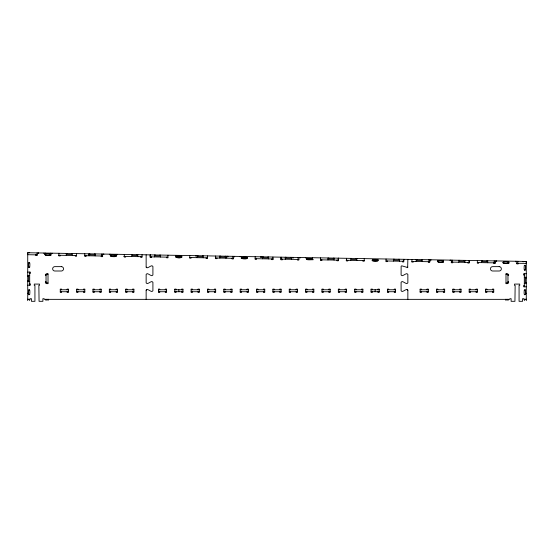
<?xml version="1.0" encoding="UTF-8"?>
<svg xmlns="http://www.w3.org/2000/svg" width="554" height="554" viewBox="0 0 554 554"><rect width="100%" height="100%" fill="white"/><g stroke="black" fill="none" stroke-linecap="round" stroke-linejoin="round"><path stroke-width="0.83" d="M146.145 299.354L146.145 290.178C147.17 287.346 151.9 293.627 152.911 290.788L152.911 282.277C151.9 279.431 147.156 285.726 146.145 282.879L146.145 274.375C147.156 271.529 151.9 277.817 152.911 274.971L152.911 266.467C151.9 263.621 147.156 269.916 146.145 267.07L146.145 254.812M407.855 259.383L407.661 267.534L401.747 265.816L401.138 266.225L401.096 274.971C402.1 277.817 406.844 271.529 407.855 274.375L407.855 282.879C406.844 285.726 402.1 279.431 401.096 282.277L401.096 290.788C402.1 293.627 406.83 287.346 407.855 290.178L407.855 299.354M35.761 254.847L35.754 255.505L37.063 255.526L37.076 252.908M36.1 254.854L36.107 254.362M38.087 253.413L38.094 252.929M38.378 253.42L38.385 252.929M43.939 253.517L43.946 253.026M45.255 253.053C42.561 256.391 53.156 256.038 50.809 254.134C42.797 252.285 42.776 256.717 50.996 255.117M50.67 255.11L50.691 254.127L45.262 254.037M50.698 253.635L50.705 253.143M52.007 253.663L52.014 253.171M58.883 253.289L58.862 255.906L60.171 255.927L60.185 255.276M66.265 255.38L66.272 253.42M67.048 253.434L67.034 254.411L71.611 254.494L71.625 253.51M72.339 255.484L72.373 253.524M75.289 255.539L75.282 256.19L76.59 256.218L76.632 253.6M84.79 253.739L84.762 256.357L86.071 256.377L86.085 255.726M89.021 255.449L89.049 253.815L89.042 255.775M89.824 253.829L89.81 254.812L94.388 254.888L94.402 253.912M95.15 253.919L95.115 255.886L95.17 254.251M101.188 255.99L101.181 256.647L102.49 256.668L102.504 254.051M101.52 255.996L101.534 255.505M101.548 254.521L101.555 254.037M103.508 254.556L103.522 254.064M103.806 254.563L103.813 254.071M109.367 254.66L109.373 254.168M110.682 254.196C107.988 257.534 118.584 257.181 116.229 255.276C108.702 253.372 107.85 257.762 116.098 256.253L116.111 255.269L110.662 255.172M116.125 254.778L116.132 254.286M117.434 254.798L117.441 254.314M124.311 254.431L124.29 257.049L125.599 257.07L125.613 256.419M131.693 256.523L131.7 254.563M132.475 254.57L132.454 255.553L137.039 255.636L137.053 254.653M137.794 256.627L137.801 254.667M140.716 256.682L140.709 257.333L142.011 257.354L142.059 254.743M150.217 254.882L150.182 256.848L167.924 257.153M150.238 254.882L150.189 257.499L151.498 257.52L151.512 256.869M154.448 256.592L154.476 254.958L154.469 256.918M155.252 254.972L155.231 255.955L159.815 256.031L159.829 255.048M160.542 257.028L160.577 255.062M166.615 257.132L166.609 257.783L167.91 257.811L167.959 255.193M176.137 255.339L176.103 257.298C184.247 259.106 183.699 254.681 176.027 256.322C173.707 258.192 183.658 258.566 181.594 256.087M177.945 257.333L177.959 256.841M178.845 257.347L178.845 256.363M189.78 255.574L189.717 258.192L191.026 258.212L191.04 257.562M195.936 256.336L195.95 255.678M197.127 257.665L197.134 255.699M197.91 255.713L197.896 256.696L202.473 256.779L202.487 255.796M203.228 257.769L203.235 255.809M206.143 257.825L206.13 258.476L207.438 258.496L207.487 255.879M215.651 256.024L215.617 258.642L216.926 258.663L216.939 258.012M219.883 257.735L219.91 256.1M219.903 258.06L219.938 256.1M220.686 256.114L220.672 257.098L225.249 257.174L225.263 256.19M226.011 256.204L225.977 258.171L226.032 256.537M227.216 256.883L227.23 256.225M227.867 256.89L227.881 256.239M232.043 258.275L232.029 258.926L233.338 258.953L233.359 256.336M232.375 258.282L232.382 257.79M232.403 256.807L232.41 256.315M234.363 256.841L234.37 256.35M234.654 256.848L234.661 256.357M240.214 256.945L240.221 256.454M241.523 257.132L241.496 258.441C249.314 260.394 249.432 255.775 241.516 257.458C239.473 259.535 246.599 258.199 246.98 258.531L246.973 257.229M255.159 256.717L255.145 259.334L256.454 259.355L256.467 258.697M256.142 258.697L256.149 258.206M260.699 257.465L260.712 256.814M261.349 257.478L261.363 256.821M262.548 258.808L262.554 256.841M263.323 256.855L263.309 257.839L267.887 257.922L267.907 256.938M268.648 258.912L268.655 256.952M271.571 258.96L271.557 259.618L272.866 259.639L272.914 257.021M281.037 259.127L281.072 257.167L281.044 259.784L282.353 259.805L282.367 259.154M285.303 258.877L285.331 257.243M285.324 259.203L285.358 257.243M286.099 257.257L286.086 258.233L290.663 258.316L290.684 257.333M291.425 259.314L291.459 257.347M292.63 258.026L292.644 257.368M293.288 258.032L293.301 257.381M297.47 259.417L297.456 260.068L298.765 260.089L298.779 257.478M297.803 259.424L297.81 258.933M297.823 257.949L297.837 257.458M299.79 257.984L299.797 257.492M300.081 257.991L300.088 257.499M305.642 258.088L305.649 257.596M306.951 258.275L306.923 259.584L313.356 259.694M312.408 259.674C314.547 257.672 307.332 258.856 306.971 258.6C304.825 260.602 312.047 259.424 312.408 259.674L312.408 257.714M320.586 257.859L320.572 260.477L321.881 260.498L321.888 259.84M321.569 259.84L321.576 259.348M327.968 259.951L327.975 257.984M328.751 257.998L328.737 258.981L333.314 259.057L333.328 258.081M334.041 260.055L334.104 258.095M336.998 260.103L336.984 260.761L338.293 260.782L338.342 258.164M338.286 260.131L338.321 258.164M346.465 260.269L346.499 258.309L346.472 260.927L347.78 260.948L347.787 260.297M350.744 260.345L350.751 258.386M351.527 258.399L351.513 259.376L356.09 259.459L356.111 258.476M356.818 260.449L356.88 258.489M362.898 260.56L362.884 261.211L364.193 261.232L364.241 258.621M372.406 259.417L372.378 260.726C380.183 262.679 380.252 258.053 372.399 259.743C370.252 261.751 377.475 260.56 377.835 260.816L377.863 259.507M375.106 260.775L375.127 259.791M386.048 259.002L386 261.62L387.308 261.64L387.315 260.982M393.395 261.093L393.43 259.127M394.178 259.14L394.164 260.124L398.741 260.2L398.755 259.224M399.496 261.197L399.503 259.23M402.426 261.246L402.412 261.904L403.721 261.924L403.769 259.307L403.714 261.273L386.013 260.962M411.941 259.452L411.899 262.07L413.208 262.09L413.215 261.44M416.172 261.488L416.179 259.528M416.954 259.535L416.94 260.519L421.518 260.602L421.532 259.618M422.245 261.592L422.307 259.632M428.325 261.703L428.311 262.354L429.62 262.374L429.634 259.757M428.651 261.703L428.664 261.218M428.678 260.235L428.685 259.743M430.645 260.269L430.652 259.778M430.936 260.276L430.943 259.784M437.799 260.56C435.79 262.991 445.61 262.921 443.366 260.989C435.354 259.14 435.333 263.566 443.553 261.966M443.228 261.959L443.255 260.325M450.125 260.609L450.132 260.117M450.485 260.615L450.492 260.124M451.441 260.138L451.427 262.762L452.736 262.783L452.743 262.125M452.424 262.118L452.431 261.633M452.445 260.65L452.459 260.158M458.823 262.229L458.857 260.269M459.605 260.283L459.585 261.266L464.169 261.343L464.183 260.366M464.896 262.34L464.958 260.373M467.853 262.388L467.839 263.046L469.148 263.067L469.19 260.449L469.134 262.409L451.081 262.097M477.347 260.595L477.326 263.212L478.635 263.233L478.642 262.575M481.599 262.631L481.606 260.664M482.382 260.678L482.361 261.661L486.945 261.744L486.959 260.761M487.7 262.734L487.735 260.775M493.746 262.845L493.739 263.496L495.047 263.517L495.061 260.899M494.078 262.845L494.085 262.361M494.106 261.377L494.113 260.886M496.065 261.412L496.079 260.92M496.363 261.412L496.37 260.927M508.655 263.102L508.683 261.467M515.545 261.751L515.559 261.259M515.913 261.758L515.919 261.266M516.868 261.28L516.854 263.898L518.163 263.926L518.17 263.268M517.845 263.261L517.858 262.769M517.872 261.793L517.879 261.301M523.128 261.883L523.135 261.391M146.145 290.185L146.685 289.541M28.704 262.825C30.415 260.83 29.791 266.806 29.687 267.187C27.984 269.175 28.607 263.205 28.704 262.825L29.687 262.825M29.687 294.444C27.984 296.438 28.607 290.462 28.704 290.081C30.415 288.094 29.791 294.07 29.687 294.444L28.379 294.444M524.313 265.553C526.016 263.559 525.4 269.535 525.296 269.909C523.592 271.903 524.209 265.927 524.313 265.553L525.621 265.553M524.313 290.081C526.016 288.094 525.4 294.07 525.296 294.444C523.592 296.438 524.209 290.462 524.313 290.081L525.621 290.081M407.855 267.076L407.197 267.721M29.687 252.686L27.728 252.686L27.728 300.663M524.313 261.509L526.279 261.509L526.279 300.663M28.379 267.187L29.687 267.187M524.313 269.909L525.621 269.909M27.728 272.09L30.345 272.09L30.345 273.399L29.687 273.399M526.279 273.731L523.662 273.731L523.662 275.033L524.313 275.033M48.011 274.272L45.393 274.272L45.393 275.58L46.044 275.58M505.996 274.272L508.614 274.272L508.614 275.58L507.956 275.58M27.728 275.573L29.687 275.601M27.728 276.342L28.704 276.342L28.704 280.926L27.728 280.926M524.313 277.235L526.279 277.235M526.279 277.983L525.296 277.983L525.296 282.561L526.279 282.561M27.728 281.674L29.687 281.674M46.044 281.688L45.393 281.688L45.393 282.997L48.011 282.997M507.956 281.688L508.614 281.688L508.614 282.997L505.996 282.997M524.313 283.336L526.279 283.309M29.687 283.87L30.345 283.87L30.345 285.178L27.728 285.178M524.313 285.504L523.662 285.504L523.662 286.813L526.279 286.813M60.275 289.756L68.454 289.756M76.632 289.756L84.81 289.756M92.989 289.756L101.167 289.756M109.346 289.756L117.524 289.756M125.703 289.756L133.881 289.756M158.416 289.756L166.595 289.756M174.773 289.756L182.952 289.756M191.13 289.756L199.308 289.756M207.487 289.756L215.665 289.756M223.844 289.756L232.022 289.756M240.201 289.756L248.379 289.756M256.557 289.756L264.736 289.756M272.914 289.756L281.093 289.756M289.271 289.756L297.45 289.756M305.628 289.756L313.806 289.756M321.985 289.756L330.163 289.756M338.335 289.756L346.513 289.756M354.692 289.756L362.87 289.756M371.048 289.756L379.227 289.756M387.405 289.756L395.584 289.756M420.119 289.756L428.297 289.756M436.476 289.756L444.654 289.756M452.833 289.756L461.011 289.756M469.19 289.756L477.368 289.756M485.546 289.756L493.725 289.756M28.379 290.081L29.687 290.081M60.275 291.723L68.454 291.723M76.632 291.723L84.81 291.723M92.989 291.723L101.167 291.723M109.346 291.723L117.524 291.723M125.703 291.723L133.881 291.723M158.416 291.723L166.595 291.723M174.773 291.723L182.952 291.723M191.13 291.723L199.308 291.723M207.487 291.723L215.665 291.723M223.844 291.723L232.022 291.723M240.201 291.723L248.379 291.723M256.557 291.723L264.736 291.723M272.914 291.723L281.093 291.723M289.271 291.723L297.45 291.723M305.628 291.723L313.806 291.723M321.985 291.723L330.163 291.723M338.335 291.723L346.513 291.723M354.692 291.723L362.87 291.723M371.048 291.723L379.227 291.723M387.405 291.723L395.584 291.723M420.119 291.723L428.297 291.723M436.476 291.723L444.654 291.723M452.833 291.723L461.011 291.723M469.19 291.723L477.368 291.723M485.546 291.723L493.725 291.723M27.728 293.246L28.219 293.246M525.788 293.246L526.279 293.246M524.313 294.444L525.621 294.444M27.728 299.167L28.219 299.167M525.788 299.167L526.279 299.167M27.728 299.354L30.124 299.354L30.124 298.696L31.433 298.696L31.433 301.314L34.93 301.314L34.93 285.393L34.279 285.393L34.279 284.084L39.514 284.084L39.514 285.393L38.856 285.393L39.064 301.314L42.88 301.314L42.88 298.696L44.188 298.696L44.188 299.354L509.812 299.354L509.812 298.696L511.12 298.696L511.12 301.314L514.936 301.314L515.144 285.393L514.493 285.393L514.493 284.084L519.721 284.084L519.721 285.393L519.07 285.393L519.07 301.314L522.567 301.314L522.567 298.696L523.876 298.696L523.876 299.354L526.279 299.354M176.117 256.315L181.567 256.412M241.544 257.458L246.994 257.555M372.399 259.743L377.849 259.84M437.826 260.886L443.276 260.976M306.944 258.6L312.394 258.697M508.669 262.118C500.518 260.318 501.148 264.75 508.773 263.095C510.954 261.135 501.64 260.989 503.205 263.005L508.981 263.108M37.45 254.875L27.7 254.708L27.735 252.742L526.3 261.446L526.265 263.406L516.501 263.24M58.509 255.249L76.584 255.56M84.755 255.706L102.795 256.017M123.764 256.384L142.004 256.703M189.745 257.534L207.445 257.845M215.291 257.984L233.649 258.303M255.124 258.676L273.51 258.995M280.712 259.127L298.973 259.445M320.399 259.819L338.612 260.138M346.132 260.269L364.207 260.581M411.885 261.412L430.181 261.73M477.313 262.554L495.608 262.873M407.197 289.527L407.855 290.185M146.685 267.714L146.145 267.076M524.313 273.731L524.313 286.813M524.313 299.167L524.313 300.663M507.956 274.272L507.956 282.997M507.956 299.167L507.956 300.663M507.305 274.272L507.305 273.621L505.996 273.621L505.996 283.648L507.305 283.648L507.305 282.997M505.996 299.167L505.996 300.663M492.416 289.756L492.416 289.105L493.725 289.105L493.725 292.373L492.416 292.373L492.416 291.723M486.855 289.756L486.855 289.105L485.546 289.105L485.546 292.373L486.855 292.373L486.855 291.723M476.059 289.756L476.059 289.105L477.368 289.105L477.368 292.373L476.059 292.373L476.059 291.723M470.498 289.756L470.498 289.105L469.19 289.105L469.19 292.373L470.498 292.373L470.498 291.723M459.702 289.756L459.702 289.105L461.011 289.105L461.011 292.373L459.702 292.373L459.702 291.723M454.141 289.756L454.141 289.105L452.833 289.105L452.833 292.373L454.141 292.373L454.141 291.723M443.345 289.756L443.345 289.105L444.654 289.105L444.654 292.373L443.345 292.373L443.345 291.723M437.785 289.756L437.785 289.105L436.476 289.105L436.476 292.373L437.785 292.373L437.785 291.723M426.989 289.756L426.989 289.105L428.297 289.105L428.297 292.373L426.989 292.373L426.989 291.723M421.428 289.756L421.428 289.105L420.119 289.105L420.119 292.373L421.428 292.373L421.428 291.723M394.275 289.756L394.275 289.105L395.584 289.105L395.584 292.373L394.275 292.373L394.275 291.723M388.714 289.756L388.714 289.105L387.405 289.105L387.405 292.373L388.714 292.373L388.714 291.723M377.918 289.756L377.918 289.105L379.227 289.105L379.227 292.373L377.918 292.373L377.918 291.723M375.141 289.756L375.141 291.723M372.357 289.756L372.357 289.105L371.048 289.105L371.048 292.373L372.357 292.373L372.357 291.723M361.561 289.756L361.561 289.105L362.87 289.105L362.87 292.373L361.561 292.373L361.561 291.723M356 289.756L356 289.105L354.692 289.105L354.692 292.373L356 292.373L356 291.723M345.211 289.756L345.211 289.105L346.513 289.105L346.513 292.373L345.211 292.373L345.211 291.723M339.644 289.756L339.644 289.105L338.335 289.105L338.335 292.373L339.644 292.373L339.644 291.723M328.854 289.756L328.854 289.105L330.163 289.105L330.163 292.373L328.854 292.373L328.854 291.723M323.287 289.756L323.287 289.105L321.985 289.105L321.985 292.373L323.287 292.373L323.287 291.723M312.498 289.756L312.498 289.105L313.806 289.105L313.806 292.373L312.498 292.373L312.498 291.723M306.937 289.756L306.937 289.105L305.628 289.105L305.628 292.373L306.937 292.373L306.937 291.723M296.141 289.756L296.141 289.105L297.45 289.105L297.45 292.373L296.141 292.373L296.141 291.723M290.58 289.756L290.58 289.105L289.271 289.105L289.271 292.373L290.58 292.373L290.58 291.723M279.784 289.756L279.784 289.105L281.093 289.105L281.093 292.373L279.784 292.373L279.784 291.723M274.223 289.756L274.223 289.105L272.914 289.105L272.914 292.373L274.223 292.373L274.223 291.723M263.427 289.756L263.427 289.105L264.736 289.105L264.736 292.373L263.427 292.373L263.427 291.723M257.866 289.756L257.866 289.105L256.557 289.105L256.557 292.373L257.866 292.373L257.866 291.723M247.07 289.756L247.07 289.105L248.379 289.105L248.379 292.373L247.07 292.373L247.07 291.723M241.509 289.756L241.509 289.105L240.201 289.105L240.201 292.373L241.509 292.373L241.509 291.723M230.713 289.756L230.713 289.105L232.022 289.105L232.022 292.373L230.713 292.373L230.713 291.723M225.153 289.756L225.153 289.105L223.844 289.105L223.844 292.373L225.153 292.373L225.153 291.723M214.356 289.756L214.356 289.105L215.665 289.105L215.665 292.373L214.356 292.373L214.356 291.723M208.796 289.756L208.796 289.105L207.487 289.105L207.487 292.373L208.796 292.373L208.796 291.723M198 289.756L198 289.105L199.308 289.105L199.308 292.373L198 292.373L198 291.723M192.439 289.756L192.439 289.105L191.13 289.105L191.13 292.373L192.439 292.373L192.439 291.723M181.643 289.756L181.643 289.105L182.952 289.105L182.952 292.373L181.643 292.373L181.643 291.723M178.859 289.756L178.859 291.723M176.082 289.756L176.082 289.105L174.773 289.105L174.773 292.373L176.082 292.373L176.082 291.723M165.286 289.756L165.286 289.105L166.595 289.105L166.595 292.373L165.286 292.373L165.286 291.723M159.725 289.756L159.725 289.105L158.416 289.105L158.416 292.373L159.725 292.373L159.725 291.723M132.572 289.756L132.572 289.105L133.881 289.105L133.881 292.373L132.572 292.373L132.572 291.723M127.011 289.756L127.011 289.105L125.703 289.105L125.703 292.373L127.011 292.373L127.011 291.723M116.215 289.756L116.215 289.105L117.524 289.105L117.524 292.373L116.215 292.373L116.215 291.723M110.655 289.756L110.655 289.105L109.346 289.105L109.346 292.373L110.655 292.373L110.655 291.723M99.858 289.756L99.858 289.105L101.167 289.105L101.167 292.373L99.858 292.373L99.858 291.723M94.298 289.756L94.298 289.105L92.989 289.105L92.989 292.373L94.298 292.373L94.298 291.723M83.502 289.756L83.502 289.105L84.81 289.105L84.81 292.373L83.502 292.373L83.502 291.723M77.941 289.756L77.941 289.105L76.632 289.105L76.632 292.373L77.941 292.373L77.941 291.723M67.145 289.756L67.145 289.105L68.454 289.105L68.454 292.373L67.145 292.373L67.145 291.723M61.584 289.756L61.584 289.105L60.275 289.105L60.275 292.373L61.584 292.373L61.584 291.723M48.011 299.167L48.011 300.663M46.702 274.272L46.702 273.621L48.011 273.621L48.011 283.648L46.702 283.648L46.702 282.997M46.044 274.272L46.044 282.997M46.044 299.167L46.044 300.663M29.687 272.09L29.687 285.178M29.687 299.167L29.687 300.663M61.362 266.64L54.825 266.64A2.181 2.181 0 0 0 52.644 268.822A2.181 2.181 0 0 0 54.825 271.003L61.362 271.003A2.181 2.181 0 0 0 63.544 268.822A2.181 2.181 0 0 0 61.362 266.64M499.182 266.64L492.638 266.64A2.181 2.181 0 0 0 490.456 268.822A2.181 2.181 0 0 0 492.638 271.003L499.182 271.003A2.181 2.181 0 0 0 501.356 268.822A2.181 2.181 0 0 0 499.182 266.64"/></g></svg>
